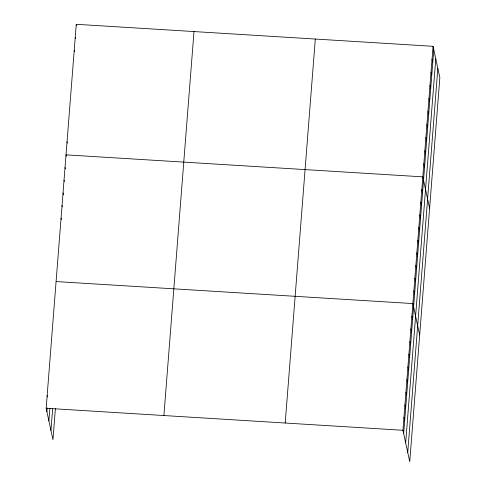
<?xml version="1.0" encoding="UTF-8"?>
<svg xmlns="http://www.w3.org/2000/svg" width="486" height="486" viewBox="0 0 486 486"><rect width="100%" height="100%" fill="white"/><g stroke="black" fill="none" stroke-linecap="round" stroke-linejoin="round"><path stroke-width="0.73" d="M55.404 408.386L52.95 439.69L46.158 408.276L76.259 24.3L433.05 46.31L439.842 77.724L409.741 461.7L402.949 430.286L433.05 46.31M46.875 411.599L47.166 407.869M48.879 420.87L49.87 408.197M50.945 430.42L52.64 408.805M163.897 415.542L193.999 31.566M285.209 423.02L315.311 39.044M403.666 433.609L433.767 49.627M405.67 442.88L435.772 58.897M407.736 452.43L437.837 68.453M56.09 281.564L412.881 303.574L419.673 334.988M46.158 408.276L402.949 430.286M432.03 59.365L432.747 62.682M431.003 72.42L431.72 75.737M429.982 85.475L430.699 88.792M428.956 98.53L429.679 101.847M427.935 111.586L428.652 114.903M426.908 124.641L427.631 127.958M425.888 137.696L426.605 141.013M424.861 150.751L425.584 154.068M423.841 163.806L424.557 167.123M429.612 208.275L422.82 176.861L66.023 154.852L66.309 156.182M421.824 189.534L422.541 192.851M420.827 202.206L421.55 205.523M419.837 214.873L420.554 218.196M418.841 227.545L419.564 230.868M417.851 240.218L418.568 243.535M416.854 252.89L417.577 256.207M415.864 265.563L416.581 268.88M414.868 278.229L415.591 281.552M413.878 290.901L414.594 294.224M411.891 316.246L412.608 319.563M410.895 328.919L411.612 332.236M409.905 341.585L410.621 344.908M408.908 354.258L409.625 357.581M407.918 366.93L408.635 370.247M406.922 379.602L407.639 382.919M405.932 392.275L406.648 395.592M404.935 404.941L405.652 408.264M403.945 417.614L404.662 420.937M76.259 24.3L76.545 25.63M75.233 37.355L75.524 38.686M74.212 50.41L74.498 51.741M67.05 141.797L67.335 143.127M65.033 167.524L65.318 168.849M64.037 180.197L64.322 181.521M63.046 192.863L63.472 194.856M62.05 205.535L62.336 206.866M61.06 218.208L61.345 219.538M47.148 395.604L47.44 396.934"/></g></svg>
